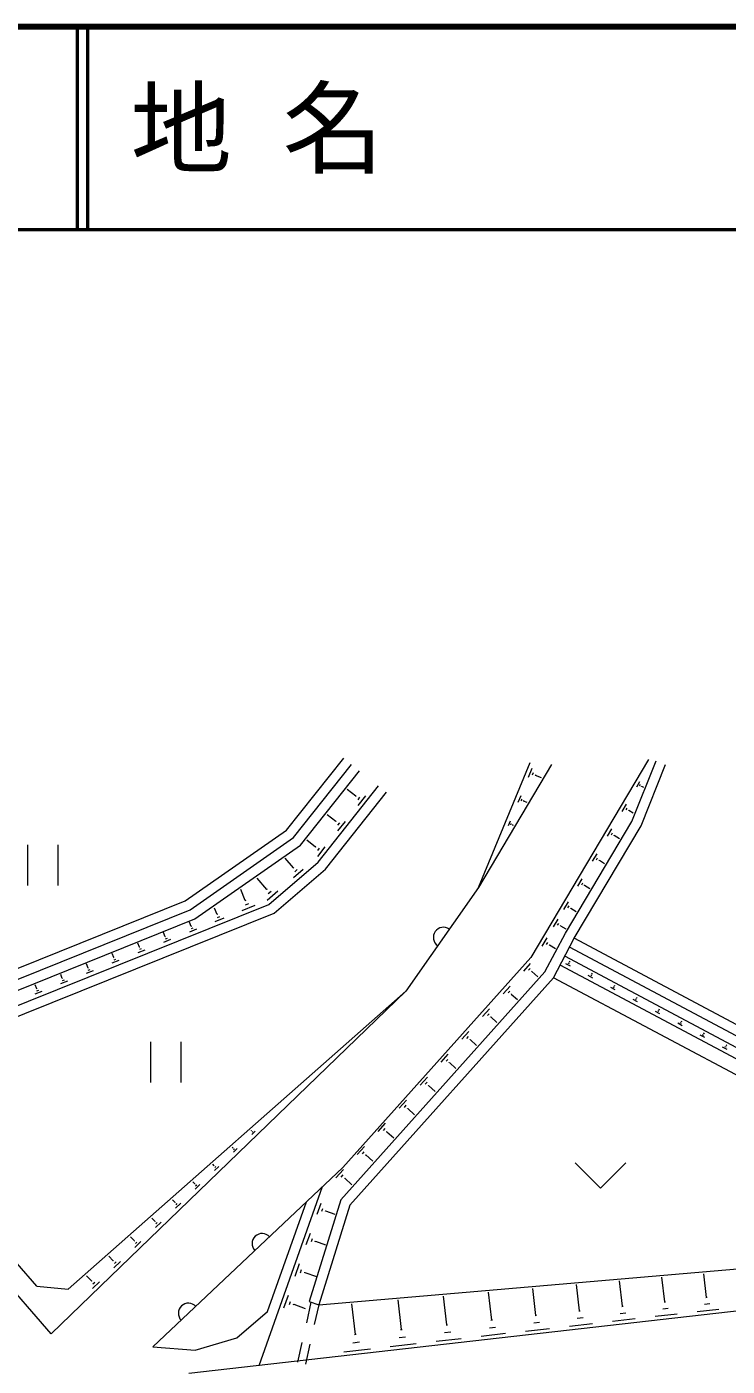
# Model space of a CAD drawing. Units: millimetres, scale not verified. Extents: x 40000 to 680000, y 20000 to 380000.
# Drawn here: x 365264 to 399796, y 313969 to 380000 of the extents above; entities that cross this region are included whole.
import ezdxf
from ezdxf.enums import TextEntityAlignment as Align

# ---------------------------------------------------------------- set-up
doc = ezdxf.new("R2010")
doc.units = ezdxf.units.MM
doc.header["$LTSCALE"] = 1000
for name, color, linetype, lineweight in [('M-BGD', 7, 'Continuous', 13), ('M-TTL', 2, 'Continuous', 140), ('M-TTL-LINE', 7, 'Continuous', 50)]:
    doc.layers.add(name, color=color, linetype=linetype, lineweight=lineweight)
doc.layers.add('M-TTL-TXT', color=7, linetype='Continuous')
doc.styles.add('ＭＳ ゴシック', font='')
doc.styles.get('ＭＳ ゴシック').set_extended_font_data('MS Gothic')

msp = doc.modelspace()

# ---------------------------------------------------------------- linework, layer by layer
at = {"layer": 'M-BGD'}
for p, q in [((378063, 340396), (380887, 343950)), ((378409, 340028), (381279, 343639)), ((387531, 337565), (390076, 343738)), ((391128, 343635), (387531, 337565)), ((390165, 343429), (389988, 342999)), ((395909, 343877), (390106, 334123)), ((395097, 340826), (396290, 343818)), ((395547, 340605), (396755, 343632)), ((378755, 339660), (381670, 343328)), ((390228, 343215), (390183, 343107)), ((390340, 343121), (390329, 343094)), ((390335, 343108), (390629, 342987)), ((395338, 342525), (395494, 342788)), ((379624, 338824), (382610, 342581)), ((379986, 338476), (383001, 342270)), ((381487, 342069), (381064, 342405)), ((381499, 342084), (381475, 342054)), ((381956, 342080), (381582, 341610)), ((389613, 342090), (389476, 341757)), ((395475, 342577), (395514, 342642)), ((395568, 342554), (395578, 342571)), ((395573, 342562), (395662, 342510)), ((381675, 342016), (381581, 341898)), ((389662, 341924), (389627, 341841)), ((389749, 341851), (389740, 341831)), ((389744, 341841), (389910, 341773)), ((394622, 341322), (394835, 341680)), ((394809, 341392), (394862, 341482)), ((394936, 341362), (394950, 341384)), ((380492, 340816), (380069, 341152)), ((380503, 340831), (380480, 340801)), ((380679, 340763), (380586, 340645)), ((380960, 340827), (380587, 340357)), ((389100, 340844), (388999, 340601)), ((389135, 340723), (389110, 340662)), ((391823, 335310), (395097, 340826)), ((394943, 341373), (395158, 341245)), ((373078, 336909), (378063, 340396)), ((389198, 340670), (389192, 340655)), ((389195, 340663), (389241, 340644)), ((392258, 335064), (395547, 340605)), ((393890, 340092), (394111, 340462)), ((394084, 340164), (394139, 340257)), ((394216, 340133), (394230, 340156)), ((394223, 340145), (394484, 339989)), ((365292, 339665), (365292, 337665)), ((366792, 339665), (366792, 337665)), ((373317, 336467), (378409, 340028)), ((373557, 336024), (378755, 339660)), ((379496, 339563), (379074, 339899)), ((379508, 339578), (379485, 339549)), ((379684, 339510), (379591, 339393)), ((379965, 339574), (379592, 339105)), ((377193, 336733), (379624, 338824)), ((378407, 338541), (378006, 339007)), ((393158, 338861), (393379, 339232)), ((393352, 338934), (393407, 339027)), ((393484, 338902), (393498, 338926)), ((393491, 338914), (393753, 338758)), ((377456, 336300), (379986, 338476)), ((378422, 338554), (378392, 338528)), ((378894, 338460), (378415, 338047)), ((378590, 338449), (378471, 338346)), ((376037, 336927), (375821, 337463)), ((377098, 337477), (376624, 338028)), ((377115, 337491), (377081, 337462)), ((387531, 337565), (383950, 332461)), ((392425, 337629), (392646, 338001)), ((392620, 337702), (392675, 337795)), ((392752, 337671), (392766, 337694)), ((392759, 337683), (393022, 337526)), ((357857, 330786), (373078, 336909)), ((376057, 336935), (376017, 336919)), ((376193, 336768), (376034, 336704)), ((377645, 337385), (377107, 336922)), ((377304, 337373), (377170, 337258)), ((391748, 336491), (391969, 336863)), ((356612, 328453), (377193, 336733)), ((356958, 328053), (377456, 336300)), ((357964, 330290), (373317, 336467)), ((374646, 336240), (374524, 336544)), ((374660, 336246), (374632, 336235)), ((374758, 336127), (374644, 336081)), ((376509, 336673), (375873, 336417)), ((391942, 336564), (391998, 336657)), ((392075, 336532), (392089, 336555)), ((392082, 336544), (392346, 336387)), ((359463, 330354), (373557, 336024)), ((373628, 335514), (373278, 335373)), ((373369, 335653), (373284, 335863)), ((373380, 335658), (373358, 335649)), ((373454, 335566), (373367, 335531)), ((374983, 336059), (374528, 335876)), ((391236, 335631), (391458, 336004)), ((391431, 335704), (391487, 335798)), ((391564, 335673), (391578, 335696)), ((391571, 335684), (391835, 335528)), ((370821, 334625), (370739, 334829)), ((372351, 335000), (372004, 334861)), ((372094, 335139), (372010, 335346)), ((372104, 335143), (372083, 335134)), ((372179, 335052), (372092, 335017)), ((390672, 334683), (390914, 335089)), ((390811, 333411), (391823, 335310)), ((390884, 334763), (390945, 334864)), ((391224, 333123), (392258, 335064)), ((406105, 327689), (392258, 335064)), ((369550, 334112), (369469, 334313)), ((369561, 334117), (369539, 334108)), ((371076, 334487), (370732, 334349)), ((370831, 334629), (370810, 334621)), ((370905, 334539), (370819, 334504)), ((390106, 334123), (380849, 323772)), ((391029, 334729), (391044, 334754)), ((391036, 334741), (391337, 334563)), ((405787, 326726), (391788, 334182)), ((405946, 327207), (392023, 334623)), ((368534, 333465), (368194, 333328)), ((368282, 333600), (368202, 333798)), ((368292, 333605), (368271, 333596)), ((368365, 333515), (368280, 333481)), ((369804, 333976), (369461, 333838)), ((369634, 334027), (369549, 333992)), ((389764, 333449), (390102, 333821)), ((390003, 333487), (390087, 333580)), ((405627, 326244), (391553, 333741)), ((392065, 333695), (391844, 333812)), ((392017, 333805), (391962, 333834)), ((392032, 333882), (392018, 333889)), ((392025, 333886), (392049, 333930)), ((367266, 332955), (366928, 332819)), ((367016, 333089), (366937, 333284)), ((367026, 333094), (367005, 333085)), ((367099, 333005), (367014, 332971)), ((390811, 333411), (380754, 322166)), ((391224, 333123), (381198, 321913)), ((390146, 333421), (390167, 333444)), ((390157, 333432), (390454, 333162)), ((405404, 325570), (391224, 333123)), ((393168, 333107), (392947, 333225)), ((393121, 333217), (393065, 333247)), ((393135, 333295), (393121, 333302)), ((393128, 333298), (393152, 333342)), ((366001, 332445), (365665, 332310)), ((365752, 332579), (365675, 332771)), ((365762, 332584), (365741, 332575)), ((365834, 332496), (365750, 332462)), ((383950, 332461), (366472, 315558)), ((383950, 332461), (367312, 317762)), ((388751, 332333), (389093, 332709)), ((388992, 332372), (389078, 332466)), ((389137, 332304), (389159, 332328)), ((389148, 332316), (389451, 332041)), ((394271, 332519), (394051, 332637)), ((394224, 332630), (394169, 332659)), ((394238, 332707), (394225, 332714)), ((394232, 332711), (394255, 332755)), ((395335, 332123), (395358, 332167)), ((387734, 331213), (388079, 331593)), ((395375, 331932), (395154, 332049)), ((395327, 332042), (395272, 332071)), ((395342, 332119), (395328, 332127)), ((396430, 331454), (396375, 331484)), ((396445, 331532), (396431, 331539)), ((396438, 331535), (396462, 331579)), ((387978, 331252), (388064, 331347)), ((388124, 331184), (388146, 331208)), ((388135, 331196), (388444, 330915)), ((396478, 331344), (396257, 331462)), ((397581, 330756), (397360, 330874)), ((397534, 330867), (397478, 330896)), ((397548, 330944), (397534, 330951)), ((397541, 330948), (397565, 330992)), ((366472, 315558), (353793, 330176)), ((386713, 330088), (387062, 330473)), ((386959, 330128), (387047, 330224)), ((398684, 330169), (398464, 330286)), ((398637, 330279), (398582, 330308)), ((398651, 330356), (398638, 330364)), ((398645, 330360), (398668, 330404)), ((371356, 329962), (371356, 327962)), ((372856, 329962), (372856, 327962)), ((387108, 330059), (387129, 330083)), ((387118, 330071), (387434, 329785)), ((399788, 329581), (399567, 329699)), ((399740, 329691), (399685, 329721)), ((399755, 329769), (399741, 329776)), ((399748, 329772), (399771, 329816)), ((385688, 328960), (386041, 329349)), ((385937, 328999), (386025, 329097)), ((386087, 328930), (386109, 328954)), ((386098, 328942), (386419, 328650)), ((384659, 327827), (385016, 328220)), ((365755, 317911), (356958, 328053)), ((384911, 327867), (385000, 327965)), ((385063, 327797), (385085, 327821)), ((385074, 327809), (385401, 327512)), ((383626, 326689), (383988, 327087)), ((383881, 326730), (383971, 326830)), ((384034, 326659), (384057, 326684)), ((384046, 326671), (384379, 326369)), ((376340, 325578), (376322, 325597)), ((376335, 325573), (376346, 325583)), ((376354, 325393), (376525, 325558)), ((376369, 325506), (376411, 325547)), ((382590, 325548), (382955, 325950)), ((382847, 325589), (382939, 325689)), ((383002, 325517), (383025, 325542)), ((383014, 325530), (383353, 325222)), ((375431, 324722), (375386, 324769)), ((375425, 324716), (375437, 324728)), ((375447, 324515), (375637, 324700)), ((375463, 324642), (375511, 324688)), ((381549, 324402), (381918, 324808)), ((381810, 324444), (381902, 324545)), ((381966, 324371), (381989, 324396)), ((381978, 324384), (382323, 324070)), ((380849, 323772), (371484, 314919)), ((374502, 323847), (374428, 323923)), ((374495, 323840), (374508, 323853)), ((374519, 323618), (374730, 323822)), ((374537, 323758), (374589, 323809)), ((380505, 323252), (380878, 323662)), ((392302, 323996), (393552, 322746)), ((394802, 323996), (393552, 322746)), ((373551, 322952), (373450, 323057)), ((373544, 322945), (373558, 322959)), ((373570, 322700), (373802, 322925)), ((373589, 322854), (373648, 322910)), ((380768, 323294), (380861, 323396)), ((380926, 323220), (380949, 323246)), ((380938, 323233), (381289, 322914)), ((376715, 314003), (379850, 322828)), ((372579, 322037), (372449, 322172)), ((372571, 322030), (372587, 322045)), ((372600, 321762), (372854, 322008)), ((372621, 321930), (372685, 321992)), ((377131, 316669), (379051, 322072)), ((380754, 322166), (379178, 317151)), ((379580, 321470), (379769, 322004)), ((381198, 321913), (379655, 317001)), ((379811, 321614), (379858, 321747)), ((379989, 321607), (380000, 321640)), ((379995, 321623), (380443, 321464)), ((371585, 321102), (371426, 321267)), ((371577, 321093), (371594, 321110)), ((371607, 320802), (371884, 321070)), ((371631, 320985), (371700, 321052)), ((370569, 320145), (370380, 320341)), ((379044, 319961), (379248, 320536)), ((379293, 320115), (379344, 320259)), ((370560, 320136), (370579, 320154)), ((370593, 319821), (370892, 320110)), ((370619, 320019), (370693, 320092)), ((427913, 319840), (373258, 313609)), ((379485, 320108), (379497, 320144)), ((379491, 320126), (379998, 319946)), ((369530, 319167), (369310, 319395)), ((369520, 319158), (369540, 319177)), ((369556, 318818), (369878, 319130)), ((369583, 319032), (369664, 319110)), ((378492, 318408), (378712, 319027)), ((379655, 317001), (406270, 319284)), ((368468, 318167), (368216, 318428)), ((378760, 318575), (378815, 318729)), ((378966, 318567), (378980, 318605)), ((378973, 318586), (379539, 318385)), ((396716, 317145), (396579, 318352)), ((398776, 317362), (398643, 318529)), ((365755, 317911), (367312, 317762)), ((368457, 318157), (368479, 318178)), ((368496, 317793), (368841, 318127)), ((368525, 318022), (368611, 318105)), ((388184, 316245), (388027, 317619)), ((390362, 316474), (390210, 317806)), ((392510, 316701), (392363, 317990)), ((394628, 316924), (394485, 318172)), ((377941, 316845), (378160, 317464)), ((378209, 317011), (378264, 317166)), ((378415, 317003), (378429, 317042)), ((378422, 317023), (378988, 316822)), ((379273, 317121), (379046, 316113)), ((379178, 317151), (379655, 317001)), ((379655, 317001), (379437, 316025)), ((381463, 315536), (381292, 317041)), ((383735, 315776), (383568, 317236)), ((385975, 316012), (385813, 317429)), ((396682, 317141), (396750, 317148)), ((398680, 317030), (398944, 317060)), ((398743, 317358), (398809, 317366)), ((375626, 315364), (377131, 316669)), ((390325, 316470), (390399, 316479)), ((392406, 316341), (392692, 316374)), ((392474, 316697), (392545, 316705)), ((394146, 316191), (395262, 316319)), ((394526, 316574), (394805, 316606)), ((394593, 316920), (394663, 316928)), ((396248, 316431), (397334, 316555)), ((396618, 316803), (396889, 316834)), ((398320, 316667), (399377, 316788)), ((383695, 315771), (383775, 315780)), ((385862, 315623), (386172, 315658)), ((385936, 316007), (386013, 316016)), ((388074, 315866), (388376, 315900)), ((388146, 316240), (388221, 316249)), ((389854, 315702), (391030, 315836)), ((390255, 316105), (390549, 316139)), ((392015, 315948), (393161, 316079)), ((373567, 314761), (375626, 315364)), ((378827, 315137), (378609, 314161)), ((379218, 315049), (378999, 314074)), ((381345, 315127), (381670, 315164)), ((381423, 315531), (381504, 315541)), ((383187, 314942), (384456, 315087)), ((383620, 315377), (383937, 315413)), ((385441, 315199), (386678, 315340)), ((387663, 315452), (388869, 315590)), ((371484, 314919), (373567, 314761)), ((380902, 314681), (382203, 314830))]:
    msp.add_line(p, q, dxfattribs=at)
for centre, start, end in [((385809, 335109), 54.94927, 234.94927), ((376871, 320011), 43.39416, 223.39416), ((373238, 316576), 43.39416, 223.39416)]:
    msp.add_arc(centre, 500, start, end, dxfattribs=at)
at = {"layer": 'M-TTL'}
msp.add_line((680000, 380000), (40000, 380000), dxfattribs=at)
at = {"layer": 'M-TTL-LINE'}
for p, q in [((367750, 380000), (367750, 370000)), ((368250, 380000), (368250, 370000)), ((40000, 370000), (680000, 370000))]:
    msp.add_line(p, q, dxfattribs=at)

# ---------------------------------------------------------------- texts
at = {"layer": 'M-TTL-TXT', "style": 'ＭＳ ゴシック'}
msp.add_text('地 名', height=3666, dxfattribs=at).set_placement((370380, 375000), align=Align.MIDDLE_LEFT)

doc.saveas('drawing.dxf')
